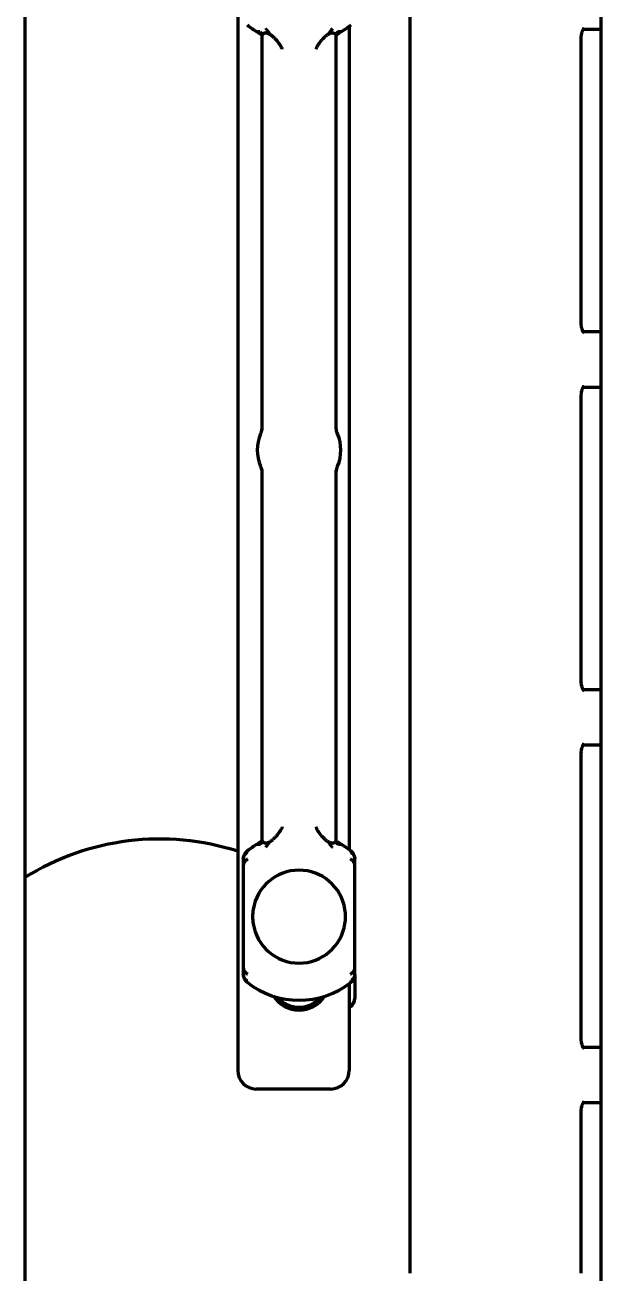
# Model space of a CAD drawing. Header units: inches. Extents: x -3077 to 7201, y 316 to 5463.
# Drawn here: x 5379.3 to 5410.3, y 2169.3 to 2236.4 of the extents above; entities that cross this region are included whole.
import ezdxf

# ---------------------------------------------------------------- set-up
doc = ezdxf.new("R2010")
doc.units = ezdxf.units.IN

msp = doc.modelspace()

# ---------------------------------------------------------------- linework, layer by layer
at = {"linetype": 'Continuous', "lineweight": 70}
for p, q in [((5379.279, 3749.156), (5379.279, 2083.956)), ((5410.279, 2109.756), (5410.279, 3747.756)), ((5390.729, 2350.506), (5390.729, 2180.156)), ((5399.983, 2268.156), (5399.983, 2169.257)), ((5396.729, 2236.33), (5396.729, 2192.032)), ((5410.28, 2236.156), (5409.313, 2236.156)), ((5392.029, 2235.851), (5392.029, 2214.606)), ((5396.029, 2235.853), (5395.984, 2235.904)), ((5396.029, 2214.781), (5396.029, 2235.851)), ((5409.21, 2220.406), (5409.21, 2235.656)), ((5409.351, 2219.906), (5410.28, 2219.906)), ((5410.28, 2216.906), (5409.313, 2216.906)), ((5409.21, 2201.156), (5409.21, 2216.406)), ((5396.103, 2214.404), (5396.104, 2214.402)), ((5391.956, 2212.657), (5391.954, 2212.66)), ((5392.029, 2212.28), (5392.029, 2192.51)), ((5396.029, 2192.51), (5396.029, 2212.455)), ((5409.351, 2200.656), (5410.28, 2200.656)), ((5409.21, 2181.906), (5409.21, 2197.156)), ((5410.28, 2197.656), (5409.313, 2197.656)), ((5391.232, 2191.956), (5391.275, 2191.902)), ((5396.783, 2191.902), (5396.826, 2191.956)), ((5391.029, 2191.181), (5391.029, 2185.68)), ((5397.029, 2185.68), (5397.029, 2191.181)), ((5397.029, 2185.315), (5397.029, 2184.023)), ((5391.275, 2184.96), (5391.232, 2184.906)), ((5396.729, 2184.831), (5396.729, 2180.156)), ((5396.826, 2184.906), (5396.783, 2184.96)), ((5396.829, 2183.608), (5396.729, 2183.531)), ((5409.351, 2181.406), (5410.28, 2181.406)), ((5395.729, 2179.156), (5391.729, 2179.156)), ((5410.28, 2178.406), (5409.313, 2178.406)), ((5409.21, 2169.256), (5409.21, 2177.906))]:
    msp.add_line(p, q, dxfattribs=at)
for centre, radius, start, end in [((5394.029, 2239.931), 4.5, 231.57762, 240.00161), ((5394.029, 2239.931), 4.5, 299.99838, 308.43273), ((5394.029, 2213.531), 2.25, 157.23257, 202.76743), ((5394.029, 2213.531), 2.25, 337.23257, 22.76743), ((5386.528, 2178.911), 13.695, 72.13713, 121.95931), ((5394.029, 2188.431), 4.5, 119.99839, 128.43252), ((5394.029, 2188.431), 4.5, 51.57673, 60.00161), ((5394.029, 2188.431), 2.5, 8.88512, 171.11488), ((5394.029, 2188.431), 2.5, 171.11488, 188.88512), ((5394.029, 2188.431), 2.5, 351.11488, 8.88512), ((5394.029, 2188.431), 2.5, 188.88512, 351.11488), ((5394.029, 2188.431), 4.5, 231.57763, 308.4734), ((5394.029, 2185.056), 1.65, 213.43781, 326.56219), ((5394.029, 2185.056), 1.5, 220.75313, 319.2525), ((5396.499, 2184.023), 0.53, 308.4745, 0), ((5391.729, 2180.156), 1, 180, 270), ((5395.729, 2180.156), 1, 270, 0)]:
    msp.add_arc(centre, radius, start, end, dxfattribs=at)
for centre, major_axis, ratio, start_param, end_param in [((5397.017, 2234.749), (1.342, 0.629), 0.999709, 1.654919, 1.870023), ((5391.041, 2193.613), (1.342, 0.629), 0.999709, 4.796515, 5.011619), ((5391.542, 2191.563), (-0.312, 0.391), 0.210527, 6.282797, 6.783546), ((5396.516, 2185.299), (0.312, -0.391), 0.212305, 0.000913, 0.500435)]:
    msp.add_ellipse(centre, major_axis=major_axis, ratio=ratio, start_param=start_param, end_param=end_param, dxfattribs=at)
for points, weights in [([(5392.234, 2236.195), (5392.314, 2236.111), (5392.386, 2236.013), (5392.451, 2235.902)], [1.0519813924, 1.03075909864, 1.01603507857, 1.00780933218]), ([(5391.779, 2236.034), (5391.869, 2235.982), (5391.952, 2235.921), (5392.029, 2235.853)], [1.00266270954, 0.999112430153, 0.999112430153, 1.00266270954]), ([(5396.143, 2236.037), (5396.088, 2235.996), (5396.035, 2235.952), (5395.984, 2235.904)], [1.00266264298, 1.00023799031, 0.999469288309, 1.00035653698]), ([(5391.915, 2192.325), (5391.97, 2192.366), (5392.023, 2192.41), (5392.074, 2192.458)], [1.00266264298, 1.00023799031, 0.999469288309, 1.00035653698]), ([(5395.824, 2192.167), (5395.744, 2192.251), (5395.672, 2192.349), (5395.608, 2192.46)], [1.05198127797, 1.03075900917, 1.01603501308, 1.00780928969]), ([(5396.279, 2192.328), (5396.189, 2192.38), (5396.106, 2192.44), (5396.029, 2192.509)], [1.00266270954, 0.999112430153, 0.999112430153, 1.00266270954])]:
    msp.add_rational_spline(points, weights, degree=3, dxfattribs=at)
for points in [[(5395.824, 2236.195), (5395.744, 2236.11), (5395.671, 2236.011), (5395.608, 2235.902)], [(5391.915, 2236.037), (5391.97, 2235.996), (5392.023, 2235.952), (5392.074, 2235.904)], [(5392.074, 2235.904), (5392.068, 2235.897), (5392.057, 2235.885), (5392.046, 2235.871), (5392.038, 2235.862), (5392.033, 2235.856), (5392.03, 2235.853), (5392.029, 2235.852), (5392.029, 2235.853)], [(5392.629, 2235.775), (5392.616, 2235.788), (5392.588, 2235.812), (5392.544, 2235.845), (5392.498, 2235.875), (5392.466, 2235.893), (5392.451, 2235.902)], [(5393.129, 2235.1), (5393.119, 2235.124), (5393.096, 2235.175), (5393.054, 2235.256), (5393.001, 2235.345), (5392.934, 2235.441), (5392.851, 2235.546), (5392.752, 2235.656), (5392.672, 2235.735), (5392.629, 2235.775)], [(5395.429, 2235.775), (5395.386, 2235.735), (5395.306, 2235.656), (5395.207, 2235.546), (5395.124, 2235.441), (5395.057, 2235.345), (5395.004, 2235.256), (5394.962, 2235.175), (5394.939, 2235.124), (5394.929, 2235.1)], [(5395.608, 2235.902), (5395.592, 2235.893), (5395.56, 2235.875), (5395.514, 2235.845), (5395.47, 2235.812), (5395.442, 2235.788), (5395.429, 2235.775)], [(5396.279, 2236.033), (5396.19, 2235.982), (5396.106, 2235.921), (5396.029, 2235.852)], [(5393.129, 2193.262), (5393.119, 2193.237), (5393.095, 2193.186), (5393.054, 2193.106), (5393.001, 2193.017), (5392.934, 2192.921), (5392.852, 2192.817), (5392.753, 2192.706), (5392.673, 2192.627), (5392.629, 2192.586)], [(5395.429, 2192.586), (5395.385, 2192.627), (5395.305, 2192.706), (5395.206, 2192.817), (5395.124, 2192.921), (5395.057, 2193.017), (5395.004, 2193.107), (5394.963, 2193.186), (5394.939, 2193.237), (5394.929, 2193.262)], [(5391.779, 2192.328), (5391.868, 2192.38), (5391.952, 2192.44), (5392.029, 2192.509)], [(5392.029, 2192.509), (5392.029, 2192.509), (5392.03, 2192.509), (5392.033, 2192.506), (5392.038, 2192.5), (5392.046, 2192.491), (5392.057, 2192.477), (5392.068, 2192.465), (5392.074, 2192.458)], [(5392.234, 2192.167), (5392.314, 2192.251), (5392.387, 2192.35), (5392.45, 2192.46)], [(5392.451, 2192.46), (5392.466, 2192.469), (5392.498, 2192.487), (5392.544, 2192.517), (5392.588, 2192.55), (5392.616, 2192.574), (5392.629, 2192.586)], [(5395.429, 2192.586), (5395.442, 2192.574), (5395.47, 2192.55), (5395.514, 2192.517), (5395.56, 2192.487), (5395.592, 2192.469), (5395.608, 2192.46)], [(5396.143, 2192.325), (5396.088, 2192.365), (5396.035, 2192.41), (5395.984, 2192.458)], [(5391.029, 2191.539), (5391.029, 2191.422), (5391.029, 2191.303), (5391.029, 2191.181)], [(5397.029, 2191.181), (5397.029, 2191.303), (5397.029, 2191.422), (5397.029, 2191.539)], [(5391.029, 2185.68), (5391.029, 2185.559), (5391.029, 2185.44), (5391.029, 2185.323)], [(5397.029, 2185.323), (5397.029, 2185.44), (5397.029, 2185.559), (5397.029, 2185.68)]]:
    msp.add_open_spline(points, degree=3, dxfattribs=at)
for points, knots in [([(5409.21, 2235.656), (5409.211, 2235.732), (5409.221, 2235.874), (5409.267, 2236.058), (5409.322, 2236.181), (5409.352, 2236.222), (5409.357, 2236.226), (5409.357, 2236.226)], [0, 0, 0, 0, 0.239269, 0.485113, 0.691034, 0.916821, 1, 1, 1, 1]), ([(5391.915, 2236.037), (5391.903, 2236.036), (5391.881, 2236.035), (5391.855, 2236.035), (5391.833, 2236.034), (5391.816, 2236.034), (5391.803, 2236.033), (5391.793, 2236.033), (5391.786, 2236.033), (5391.781, 2236.033), (5391.779, 2236.034), (5391.779, 2236.034)], [0, 0, 0, 0, 0.111111, 0.222222, 0.333333, 0.444444, 0.555555, 0.666666, 0.777777, 0.888888, 1, 1, 1, 1]), ([(5391.779, 2236.034), (5391.78, 2236.033), (5391.78, 2236.033), (5391.781, 2236.033), (5391.781, 2236.032)], [0, 0, 0, 0, 0.799483, 1, 1, 1, 1]), ([(5392.45, 2235.901), (5392.412, 2235.923), (5392.373, 2235.94), (5392.324, 2235.953), (5392.314, 2235.956), (5392.295, 2235.96), (5392.286, 2235.961), (5392.259, 2235.965), (5392.241, 2235.966), (5392.216, 2235.966), (5392.207, 2235.965), (5392.191, 2235.964), (5392.184, 2235.962), (5392.162, 2235.958), (5392.148, 2235.954), (5392.129, 2235.946), (5392.123, 2235.943), (5392.111, 2235.936), (5392.095, 2235.926), (5392.082, 2235.913), (5392.074, 2235.904)], [0, 0, 0, 0, 0.25, 0.25, 0.3125, 0.3125, 0.375, 0.375, 0.5, 0.5, 0.5625, 0.5625, 0.625, 0.625, 0.75, 0.75, 0.8125, 0.8125, 0.875, 1, 1, 1, 1]), ([(5395.984, 2235.904), (5395.969, 2235.922), (5395.948, 2235.937), (5395.917, 2235.951), (5395.91, 2235.953), (5395.896, 2235.958), (5395.889, 2235.959), (5395.867, 2235.964), (5395.851, 2235.966), (5395.826, 2235.966), (5395.817, 2235.966), (5395.8, 2235.965), (5395.791, 2235.964), (5395.763, 2235.96), (5395.744, 2235.956), (5395.715, 2235.948), (5395.706, 2235.945), (5395.686, 2235.938), (5395.676, 2235.934), (5395.647, 2235.922), (5395.627, 2235.912), (5395.608, 2235.901)], [0, 0, 0, 0, 0.25, 0.25, 0.3125, 0.3125, 0.375, 0.375, 0.5, 0.5, 0.5625, 0.5625, 0.625, 0.625, 0.75, 0.75, 0.8125, 0.8125, 0.875, 0.875, 1, 1, 1, 1]), ([(5396.279, 2236.034), (5396.279, 2236.034), (5396.279, 2236.034), (5396.279, 2236.034), (5396.278, 2236.033), (5396.277, 2236.033), (5396.272, 2236.033), (5396.264, 2236.033), (5396.252, 2236.033), (5396.236, 2236.034), (5396.214, 2236.034), (5396.184, 2236.035), (5396.158, 2236.036), (5396.143, 2236.037), (5396.143, 2236.037), (5396.143, 2236.037)], [0, 0, 0, 0, 0.000001, 0.000001, 0.000001, 0.125, 0.25, 0.375, 0.5, 0.625, 0.749999, 0.874999, 0.999999, 0.999999, 1, 1, 1, 1]), ([(5409.356, 2219.836), (5409.356, 2219.836), (5409.355, 2219.837), (5409.329, 2219.869), (5409.278, 2219.974), (5409.232, 2220.134), (5409.212, 2220.289), (5409.21, 2220.382), (5409.21, 2220.406)], [0, 0, 0, 0, 0.064595, 0.272965, 0.480399, 0.692617, 0.92171, 1, 1, 1, 1]), ([(5409.21, 2216.406), (5409.211, 2216.482), (5409.221, 2216.624), (5409.267, 2216.808), (5409.322, 2216.931), (5409.352, 2216.972), (5409.357, 2216.976), (5409.357, 2216.976)], [0, 0, 0, 0, 0.239269, 0.485113, 0.691034, 0.916821, 1, 1, 1, 1]), ([(5392.025, 2214.781), (5392.027, 2214.75), (5392.027, 2214.674), (5392.008, 2214.567), (5391.983, 2214.477), (5391.965, 2214.428), (5391.956, 2214.405), (5391.954, 2214.4), (5391.953, 2214.398), (5391.952, 2214.397), (5391.952, 2214.396), (5391.952, 2214.395), (5391.952, 2214.396), (5391.954, 2214.4), (5391.955, 2214.402)], [0, 0, 0, 0, 0.192641, 0.46939, 0.660242, 0.766372, 0.796104, 0.80381, 0.809134, 0.815266, 0.825483, 0.848577, 0.923342, 1, 1, 1, 1]), ([(5396.103, 2214.404), (5396.102, 2214.405), (5396.09, 2214.435), (5396.046, 2214.56), (5396.03, 2214.684), (5396.031, 2214.782)], [0, 0, 0, 0, 0.009299, 0.261296, 1, 1, 1, 1]), ([(5391.955, 2212.657), (5391.956, 2212.656), (5391.967, 2212.629), (5392.005, 2212.518), (5392.035, 2212.392), (5392.026, 2212.295), (5392.025, 2212.281)], [0, 0, 0, 0, 0.009262, 0.246774, 0.884162, 1, 1, 1, 1]), ([(5396.033, 2212.28), (5396.031, 2212.312), (5396.031, 2212.389), (5396.05, 2212.495), (5396.075, 2212.585), (5396.093, 2212.634), (5396.102, 2212.656), (5396.105, 2212.662), (5396.105, 2212.664), (5396.106, 2212.665), (5396.106, 2212.666), (5396.106, 2212.666), (5396.106, 2212.665), (5396.104, 2212.662), (5396.103, 2212.659)], [0, 0, 0, 0, 0.194649, 0.470857, 0.661147, 0.766771, 0.796187, 0.803844, 0.809152, 0.815288, 0.825535, 0.848758, 0.924174, 1, 1, 1, 1]), ([(5409.356, 2200.586), (5409.356, 2200.586), (5409.355, 2200.587), (5409.329, 2200.619), (5409.278, 2200.724), (5409.232, 2200.884), (5409.212, 2201.039), (5409.21, 2201.132), (5409.21, 2201.156)], [0, 0, 0, 0, 0.064595, 0.272965, 0.480399, 0.692617, 0.92171, 1, 1, 1, 1]), ([(5409.21, 2197.156), (5409.211, 2197.232), (5409.221, 2197.374), (5409.267, 2197.558), (5409.322, 2197.681), (5409.352, 2197.722), (5409.357, 2197.726), (5409.357, 2197.726)], [0, 0, 0, 0, 0.239269, 0.485113, 0.691034, 0.916821, 1, 1, 1, 1]), ([(5392.074, 2192.458), (5392.089, 2192.439), (5392.11, 2192.424), (5392.141, 2192.411), (5392.148, 2192.408), (5392.162, 2192.404), (5392.169, 2192.402), (5392.191, 2192.398), (5392.207, 2192.396), (5392.232, 2192.396), (5392.241, 2192.396), (5392.258, 2192.397), (5392.267, 2192.398), (5392.295, 2192.401), (5392.314, 2192.405), (5392.343, 2192.414), (5392.352, 2192.417), (5392.372, 2192.423), (5392.382, 2192.427), (5392.411, 2192.44), (5392.431, 2192.449), (5392.45, 2192.46)], [0, 0, 0, 0, 0.25, 0.25, 0.3125, 0.3125, 0.375, 0.375, 0.5, 0.5, 0.5625, 0.5625, 0.625, 0.625, 0.75, 0.75, 0.8125, 0.8125, 0.875, 0.875, 1, 1, 1, 1]), ([(5395.608, 2192.46), (5395.646, 2192.438), (5395.685, 2192.422), (5395.734, 2192.408), (5395.744, 2192.406), (5395.763, 2192.402), (5395.772, 2192.4), (5395.799, 2192.397), (5395.817, 2192.395), (5395.842, 2192.396), (5395.851, 2192.396), (5395.867, 2192.398), (5395.874, 2192.399), (5395.896, 2192.404), (5395.91, 2192.408), (5395.929, 2192.416), (5395.935, 2192.419), (5395.947, 2192.425), (5395.963, 2192.436), (5395.977, 2192.448), (5395.984, 2192.458)], [0, 0, 0, 0, 0.25, 0.25, 0.3125, 0.3125, 0.375, 0.375, 0.5, 0.5, 0.5625, 0.5625, 0.625, 0.625, 0.75, 0.75, 0.8125, 0.8125, 0.875, 1, 1, 1, 1]), ([(5395.984, 2192.458), (5395.99, 2192.465), (5396.001, 2192.477), (5396.012, 2192.491), (5396.02, 2192.5), (5396.025, 2192.506), (5396.028, 2192.509), (5396.029, 2192.509), (5396.029, 2192.509)], [0, 0, 0, 0, 0.166664, 0.333327, 0.499991, 0.666654, 0.833318, 1, 1, 1, 1]), ([(5391.231, 2191.955), (5391.228, 2191.952), (5391.221, 2191.947), (5391.212, 2191.939), (5391.203, 2191.931), (5391.194, 2191.923), (5391.185, 2191.914), (5391.176, 2191.905), (5391.167, 2191.895), (5391.158, 2191.885), (5391.15, 2191.875), (5391.141, 2191.865), (5391.133, 2191.854), (5391.125, 2191.843), (5391.117, 2191.831), (5391.109, 2191.819), (5391.102, 2191.807), (5391.095, 2191.794), (5391.088, 2191.782), (5391.083, 2191.77), (5391.078, 2191.761), (5391.074, 2191.753), (5391.07, 2191.743), (5391.066, 2191.733), (5391.062, 2191.721), (5391.057, 2191.708), (5391.053, 2191.694), (5391.048, 2191.679), (5391.044, 2191.663), (5391.04, 2191.645), (5391.036, 2191.626), (5391.033, 2191.606), (5391.031, 2191.585), (5391.029, 2191.562), (5391.029, 2191.547), (5391.029, 2191.539)], [0, 0, 0, 0, 0.025171, 0.050666, 0.076486, 0.102633, 0.129109, 0.155914, 0.18305, 0.210518, 0.238318, 0.266453, 0.294923, 0.323728, 0.352869, 0.382347, 0.412161, 0.442313, 0.472802, 0.503628, 0.520183, 0.539089, 0.56035, 0.583969, 0.609949, 0.638294, 0.669006, 0.702086, 0.737538, 0.775362, 0.815557, 0.858122, 0.903055, 0.950349, 1, 1, 1, 1]), ([(5391.029, 2191.539), (5391.029, 2191.542), (5391.029, 2191.548), (5391.03, 2191.558), (5391.03, 2191.567), (5391.031, 2191.576), (5391.032, 2191.585), (5391.034, 2191.594), (5391.035, 2191.602), (5391.037, 2191.611), (5391.038, 2191.619), (5391.04, 2191.627), (5391.042, 2191.634), (5391.045, 2191.642), (5391.047, 2191.649), (5391.049, 2191.656), (5391.052, 2191.663), (5391.054, 2191.669), (5391.057, 2191.676), (5391.059, 2191.682), (5391.062, 2191.688), (5391.065, 2191.694), (5391.068, 2191.699), (5391.07, 2191.705), (5391.073, 2191.71), (5391.076, 2191.715), (5391.079, 2191.72), (5391.084, 2191.729), (5391.093, 2191.743), (5391.105, 2191.761), (5391.119, 2191.778), (5391.133, 2191.794), (5391.148, 2191.81), (5391.163, 2191.825), (5391.179, 2191.838), (5391.195, 2191.852), (5391.212, 2191.864), (5391.223, 2191.871), (5391.229, 2191.875)], [0, 0, 0, 0, 0.024973, 0.049479, 0.073516, 0.097084, 0.120183, 0.142811, 0.16497, 0.186657, 0.207874, 0.228619, 0.248894, 0.268697, 0.28803, 0.306892, 0.325284, 0.343205, 0.360656, 0.377639, 0.394152, 0.410196, 0.425772, 0.440881, 0.455523, 0.469698, 0.483407, 0.496651, 0.550923, 0.604307, 0.656806, 0.708423, 0.759165, 0.809037, 0.858048, 0.906205, 0.953519, 1, 1, 1, 1]), ([(5391.779, 2192.328), (5391.779, 2192.328), (5391.779, 2192.328), (5391.779, 2192.328), (5391.78, 2192.328), (5391.781, 2192.328), (5391.786, 2192.328), (5391.794, 2192.328), (5391.806, 2192.328), (5391.822, 2192.328), (5391.844, 2192.327), (5391.874, 2192.326), (5391.9, 2192.325), (5391.915, 2192.325)], [0, 0, 0, 0, 0.000002, 0.000002, 0.000002, 0.125002, 0.250001, 0.375001, 0.500001, 0.625001, 0.75, 0.875, 1, 1, 1, 1]), ([(5396.143, 2192.325), (5396.155, 2192.325), (5396.177, 2192.326), (5396.203, 2192.327), (5396.225, 2192.328), (5396.242, 2192.328), (5396.255, 2192.328), (5396.265, 2192.328), (5396.272, 2192.328), (5396.277, 2192.328), (5396.279, 2192.328), (5396.279, 2192.328)], [0, 0, 0, 0, 0.111111, 0.222222, 0.333333, 0.444444, 0.555555, 0.666666, 0.777777, 0.888888, 1, 1, 1, 1]), ([(5396.279, 2192.328), (5396.278, 2192.328), (5396.278, 2192.329), (5396.277, 2192.329), (5396.277, 2192.329)], [0, 0, 0, 0, 0.799482, 1, 1, 1, 1]), ([(5397.029, 2191.539), (5397.029, 2191.542), (5397.029, 2191.55), (5397.028, 2191.56), (5397.028, 2191.571), (5397.027, 2191.581), (5397.026, 2191.591), (5397.025, 2191.601), (5397.024, 2191.61), (5397.023, 2191.619), (5397.021, 2191.628), (5397.02, 2191.637), (5397.018, 2191.645), (5397.016, 2191.654), (5397.014, 2191.662), (5397.013, 2191.669), (5397.011, 2191.677), (5397.009, 2191.684), (5397.007, 2191.691), (5397.005, 2191.697), (5397.002, 2191.704), (5397, 2191.71), (5396.998, 2191.716), (5396.996, 2191.721), (5396.994, 2191.727), (5396.992, 2191.732), (5396.99, 2191.737), (5396.988, 2191.742), (5396.987, 2191.746), (5396.985, 2191.75), (5396.983, 2191.754), (5396.981, 2191.758), (5396.98, 2191.762), (5396.978, 2191.765), (5396.973, 2191.775), (5396.965, 2191.792), (5396.952, 2191.814), (5396.938, 2191.836), (5396.924, 2191.856), (5396.909, 2191.875), (5396.893, 2191.893), (5396.877, 2191.91), (5396.861, 2191.926), (5396.844, 2191.941), (5396.833, 2191.95), (5396.827, 2191.955)], [0, 0, 0, 0, 0.022871, 0.045255, 0.067151, 0.088558, 0.109477, 0.129906, 0.149846, 0.169295, 0.188253, 0.206721, 0.224697, 0.242183, 0.259177, 0.27568, 0.291693, 0.307214, 0.322245, 0.336784, 0.350834, 0.364392, 0.377461, 0.39004, 0.40213, 0.41373, 0.424842, 0.435464, 0.445599, 0.455245, 0.464404, 0.473075, 0.481259, 0.488956, 0.496167, 0.551431, 0.605603, 0.658683, 0.710673, 0.761578, 0.8114, 0.860146, 0.907823, 0.954438, 1, 1, 1, 1]), ([(5396.829, 2191.875), (5396.832, 2191.873), (5396.838, 2191.869), (5396.847, 2191.863), (5396.856, 2191.857), (5396.865, 2191.85), (5396.873, 2191.843), (5396.882, 2191.836), (5396.89, 2191.829), (5396.898, 2191.821), (5396.906, 2191.814), (5396.914, 2191.806), (5396.922, 2191.798), (5396.93, 2191.789), (5396.937, 2191.781), (5396.944, 2191.772), (5396.951, 2191.763), (5396.958, 2191.753), (5396.965, 2191.744), (5396.971, 2191.734), (5396.977, 2191.724), (5396.982, 2191.715), (5396.988, 2191.704), (5396.993, 2191.693), (5396.999, 2191.682), (5397.004, 2191.669), (5397.009, 2191.656), (5397.014, 2191.641), (5397.018, 2191.626), (5397.022, 2191.61), (5397.025, 2191.594), (5397.027, 2191.576), (5397.029, 2191.558), (5397.029, 2191.545), (5397.029, 2191.539)], [0, 0, 0, 0, 0.024355, 0.04894, 0.073756, 0.098805, 0.124087, 0.149606, 0.175361, 0.201355, 0.227588, 0.254061, 0.280776, 0.307734, 0.334935, 0.36238, 0.39007, 0.418005, 0.446186, 0.474613, 0.503287, 0.530252, 0.559079, 0.589773, 0.622339, 0.65678, 0.693098, 0.731298, 0.77138, 0.813344, 0.857191, 0.902919, 0.950523, 1, 1, 1, 1]), ([(5391.253, 2191.514), (5391.25, 2191.512), (5391.244, 2191.508), (5391.234, 2191.503), (5391.225, 2191.497), (5391.216, 2191.491), (5391.207, 2191.485), (5391.198, 2191.479), (5391.189, 2191.472), (5391.18, 2191.466), (5391.171, 2191.459), (5391.163, 2191.452), (5391.155, 2191.444), (5391.146, 2191.437), (5391.138, 2191.429), (5391.13, 2191.421), (5391.123, 2191.412), (5391.115, 2191.404), (5391.108, 2191.395), (5391.101, 2191.386), (5391.094, 2191.377), (5391.088, 2191.368), (5391.082, 2191.359), (5391.076, 2191.349), (5391.07, 2191.339), (5391.065, 2191.328), (5391.059, 2191.316), (5391.054, 2191.304), (5391.049, 2191.291), (5391.044, 2191.278), (5391.04, 2191.263), (5391.036, 2191.248), (5391.033, 2191.232), (5391.031, 2191.216), (5391.029, 2191.199), (5391.029, 2191.187), (5391.029, 2191.181)], [0, 0, 0, 0, 0.023051, 0.046302, 0.069757, 0.093418, 0.117289, 0.141371, 0.165669, 0.190184, 0.214918, 0.239874, 0.265054, 0.29046, 0.316093, 0.341956, 0.368049, 0.394373, 0.420931, 0.447722, 0.474747, 0.502007, 0.52759, 0.55469, 0.583315, 0.61347, 0.645164, 0.678399, 0.71318, 0.749511, 0.787392, 0.826825, 0.867806, 0.910333, 0.954401, 1, 1, 1, 1]), ([(5397.029, 2191.181), (5397.029, 2191.184), (5397.029, 2191.19), (5397.029, 2191.198), (5397.028, 2191.207), (5397.027, 2191.215), (5397.026, 2191.223), (5397.025, 2191.231), (5397.024, 2191.238), (5397.022, 2191.246), (5397.021, 2191.253), (5397.019, 2191.261), (5397.017, 2191.268), (5397.015, 2191.275), (5397.013, 2191.281), (5397.01, 2191.288), (5397.008, 2191.294), (5397.006, 2191.3), (5397.003, 2191.307), (5397.001, 2191.313), (5396.998, 2191.318), (5396.995, 2191.324), (5396.993, 2191.329), (5396.99, 2191.335), (5396.987, 2191.34), (5396.984, 2191.345), (5396.982, 2191.35), (5396.979, 2191.354), (5396.976, 2191.359), (5396.973, 2191.363), (5396.967, 2191.372), (5396.959, 2191.384), (5396.946, 2191.4), (5396.932, 2191.416), (5396.918, 2191.431), (5396.903, 2191.445), (5396.888, 2191.458), (5396.872, 2191.47), (5396.856, 2191.482), (5396.839, 2191.493), (5396.822, 2191.504), (5396.81, 2191.51), (5396.805, 2191.514)], [0, 0, 0, 0, 0.022145, 0.043936, 0.06537, 0.086448, 0.107169, 0.12753, 0.147533, 0.167177, 0.186461, 0.205385, 0.223948, 0.242152, 0.259995, 0.277478, 0.294602, 0.311365, 0.327769, 0.343815, 0.359501, 0.37483, 0.389801, 0.404416, 0.418674, 0.432577, 0.446125, 0.459319, 0.47216, 0.484648, 0.496785, 0.546297, 0.595032, 0.642993, 0.690188, 0.736624, 0.782312, 0.827263, 0.871492, 0.915013, 0.957843, 1, 1, 1, 1]), ([(5391.029, 2185.68), (5391.029, 2185.677), (5391.029, 2185.672), (5391.03, 2185.663), (5391.03, 2185.655), (5391.031, 2185.647), (5391.032, 2185.639), (5391.033, 2185.631), (5391.034, 2185.623), (5391.036, 2185.616), (5391.037, 2185.608), (5391.039, 2185.601), (5391.041, 2185.594), (5391.043, 2185.587), (5391.045, 2185.58), (5391.048, 2185.574), (5391.05, 2185.567), (5391.052, 2185.561), (5391.055, 2185.555), (5391.057, 2185.549), (5391.06, 2185.543), (5391.063, 2185.538), (5391.065, 2185.532), (5391.068, 2185.527), (5391.071, 2185.522), (5391.074, 2185.517), (5391.077, 2185.512), (5391.079, 2185.507), (5391.082, 2185.503), (5391.085, 2185.498), (5391.091, 2185.49), (5391.1, 2185.477), (5391.112, 2185.461), (5391.126, 2185.446), (5391.14, 2185.431), (5391.155, 2185.417), (5391.17, 2185.404), (5391.186, 2185.391), (5391.202, 2185.379), (5391.219, 2185.368), (5391.236, 2185.358), (5391.248, 2185.351), (5391.253, 2185.348)], [0, 0, 0, 0, 0.022174, 0.043992, 0.065454, 0.086559, 0.107306, 0.127693, 0.147722, 0.16739, 0.186699, 0.205647, 0.224234, 0.24246, 0.260326, 0.277831, 0.294975, 0.31176, 0.328185, 0.34425, 0.359956, 0.375304, 0.390294, 0.404926, 0.419202, 0.433122, 0.446686, 0.459896, 0.472753, 0.485256, 0.497408, 0.546852, 0.595521, 0.643419, 0.690553, 0.736931, 0.782562, 0.827459, 0.871636, 0.915107, 0.957889, 1, 1, 1, 1]), ([(5391.029, 2185.323), (5391.029, 2185.319), (5391.029, 2185.312), (5391.03, 2185.301), (5391.03, 2185.291), (5391.031, 2185.281), (5391.032, 2185.271), (5391.033, 2185.261), (5391.034, 2185.251), (5391.035, 2185.242), (5391.037, 2185.233), (5391.038, 2185.225), (5391.04, 2185.216), (5391.042, 2185.208), (5391.044, 2185.2), (5391.046, 2185.192), (5391.047, 2185.185), (5391.049, 2185.178), (5391.051, 2185.171), (5391.054, 2185.164), (5391.056, 2185.158), (5391.058, 2185.152), (5391.06, 2185.146), (5391.062, 2185.14), (5391.064, 2185.135), (5391.066, 2185.13), (5391.068, 2185.125), (5391.07, 2185.12), (5391.072, 2185.115), (5391.073, 2185.111), (5391.075, 2185.107), (5391.077, 2185.103), (5391.078, 2185.1), (5391.08, 2185.096), (5391.085, 2185.086), (5391.093, 2185.07), (5391.106, 2185.047), (5391.12, 2185.026), (5391.134, 2185.006), (5391.149, 2184.986), (5391.165, 2184.968), (5391.181, 2184.951), (5391.197, 2184.935), (5391.214, 2184.92), (5391.225, 2184.911), (5391.231, 2184.907)], [0, 0, 0, 0, 0.022864, 0.045241, 0.067131, 0.088533, 0.109447, 0.129871, 0.149806, 0.169251, 0.188206, 0.20667, 0.224644, 0.242128, 0.25912, 0.275622, 0.291634, 0.307154, 0.322185, 0.336725, 0.350775, 0.364335, 0.377406, 0.389987, 0.402079, 0.413682, 0.424797, 0.435423, 0.445562, 0.455213, 0.464376, 0.473053, 0.481243, 0.488947, 0.496164, 0.551428, 0.605599, 0.65868, 0.71067, 0.761575, 0.811398, 0.860144, 0.907821, 0.954437, 1, 1, 1, 1]), ([(5391.229, 2184.986), (5391.226, 2184.988), (5391.22, 2184.992), (5391.211, 2184.999), (5391.202, 2185.005), (5391.194, 2185.012), (5391.185, 2185.018), (5391.176, 2185.025), (5391.168, 2185.033), (5391.16, 2185.04), (5391.152, 2185.048), (5391.144, 2185.056), (5391.136, 2185.064), (5391.128, 2185.072), (5391.121, 2185.081), (5391.114, 2185.09), (5391.107, 2185.099), (5391.1, 2185.108), (5391.094, 2185.118), (5391.087, 2185.127), (5391.081, 2185.137), (5391.076, 2185.147), (5391.07, 2185.157), (5391.065, 2185.168), (5391.059, 2185.18), (5391.054, 2185.192), (5391.049, 2185.206), (5391.044, 2185.22), (5391.04, 2185.235), (5391.037, 2185.251), (5391.033, 2185.268), (5391.031, 2185.286), (5391.029, 2185.304), (5391.029, 2185.316), (5391.029, 2185.323)], [0, 0, 0, 0, 0.024357, 0.048944, 0.073762, 0.098813, 0.124098, 0.149618, 0.175376, 0.201372, 0.227608, 0.254084, 0.280802, 0.307763, 0.334967, 0.362416, 0.390109, 0.418048, 0.446233, 0.474664, 0.503341, 0.530295, 0.559113, 0.589798, 0.622356, 0.65679, 0.693104, 0.731299, 0.771378, 0.813341, 0.857187, 0.902915, 0.950521, 1, 1, 1, 1]), ([(5396.805, 2185.348), (5396.808, 2185.35), (5396.814, 2185.353), (5396.824, 2185.359), (5396.833, 2185.364), (5396.842, 2185.37), (5396.851, 2185.376), (5396.86, 2185.383), (5396.869, 2185.389), (5396.878, 2185.396), (5396.887, 2185.403), (5396.895, 2185.41), (5396.904, 2185.418), (5396.912, 2185.425), (5396.92, 2185.433), (5396.928, 2185.441), (5396.935, 2185.449), (5396.943, 2185.458), (5396.95, 2185.467), (5396.957, 2185.476), (5396.964, 2185.485), (5396.97, 2185.494), (5396.976, 2185.503), (5396.982, 2185.513), (5396.988, 2185.523), (5396.994, 2185.534), (5396.999, 2185.545), (5397.004, 2185.558), (5397.009, 2185.571), (5397.014, 2185.584), (5397.018, 2185.599), (5397.022, 2185.614), (5397.025, 2185.629), (5397.027, 2185.646), (5397.029, 2185.663), (5397.029, 2185.674), (5397.029, 2185.68)], [0, 0, 0, 0, 0.023097, 0.046395, 0.069897, 0.093606, 0.117525, 0.141658, 0.166006, 0.190572, 0.215358, 0.240367, 0.265601, 0.291062, 0.316751, 0.34267, 0.36882, 0.395203, 0.421819, 0.44867, 0.475757, 0.503078, 0.528611, 0.555657, 0.584223, 0.614317, 0.645944, 0.679109, 0.713816, 0.750069, 0.787867, 0.827213, 0.868103, 0.910536, 0.954504, 1, 1, 1, 1]), ([(5396.829, 2184.908), (5396.832, 2184.91), (5396.838, 2184.915), (5396.847, 2184.923), (5396.856, 2184.931), (5396.865, 2184.94), (5396.874, 2184.949), (5396.883, 2184.958), (5396.892, 2184.967), (5396.901, 2184.977), (5396.909, 2184.987), (5396.917, 2184.998), (5396.925, 2185.008), (5396.933, 2185.019), (5396.941, 2185.031), (5396.949, 2185.043), (5396.956, 2185.055), (5396.963, 2185.067), (5396.97, 2185.08), (5396.975, 2185.091), (5396.98, 2185.1), (5396.983, 2185.108), (5396.987, 2185.117), (5396.991, 2185.127), (5396.995, 2185.138), (5397, 2185.15), (5397.005, 2185.164), (5397.009, 2185.179), (5397.013, 2185.196), (5397.018, 2185.214), (5397.021, 2185.233), (5397.024, 2185.254), (5397.027, 2185.275), (5397.029, 2185.299), (5397.029, 2185.315), (5397.029, 2185.323)], [0, 0, 0, 0, 0.025024, 0.050378, 0.076062, 0.102079, 0.128429, 0.155115, 0.182136, 0.209495, 0.237192, 0.265228, 0.293604, 0.32232, 0.351377, 0.380775, 0.410515, 0.440597, 0.47102, 0.501786, 0.516805, 0.534413, 0.554612, 0.577405, 0.602796, 0.630788, 0.661384, 0.694587, 0.730398, 0.768819, 0.809849, 0.853486, 0.899727, 0.948568, 1, 1, 1, 1]), ([(5397.029, 2185.323), (5397.029, 2185.32), (5397.029, 2185.313), (5397.028, 2185.304), (5397.028, 2185.295), (5397.027, 2185.286), (5397.026, 2185.277), (5397.025, 2185.268), (5397.023, 2185.26), (5397.022, 2185.252), (5397.02, 2185.244), (5397.018, 2185.236), (5397.016, 2185.228), (5397.014, 2185.221), (5397.011, 2185.213), (5397.009, 2185.206), (5397.007, 2185.2), (5397.004, 2185.193), (5397.001, 2185.186), (5396.999, 2185.18), (5396.996, 2185.174), (5396.993, 2185.168), (5396.991, 2185.163), (5396.988, 2185.157), (5396.985, 2185.152), (5396.982, 2185.147), (5396.98, 2185.142), (5396.974, 2185.133), (5396.965, 2185.119), (5396.953, 2185.101), (5396.939, 2185.084), (5396.925, 2185.067), (5396.91, 2185.052), (5396.895, 2185.037), (5396.879, 2185.023), (5396.863, 2185.01), (5396.846, 2184.998), (5396.835, 2184.99), (5396.829, 2184.986)], [0, 0, 0, 0, 0.024704, 0.048963, 0.072775, 0.09614, 0.119057, 0.141526, 0.163546, 0.185118, 0.206241, 0.226915, 0.24714, 0.266916, 0.286243, 0.305121, 0.323551, 0.341532, 0.359066, 0.376152, 0.392791, 0.408984, 0.42473, 0.440031, 0.454887, 0.469298, 0.483265, 0.496789, 0.550956, 0.604254, 0.656687, 0.708259, 0.758975, 0.808843, 0.857869, 0.906064, 0.953438, 1, 1, 1, 1]), ([(5396.829, 2183.686), (5396.832, 2183.688), (5396.838, 2183.692), (5396.847, 2183.699), (5396.856, 2183.705), (5396.865, 2183.712), (5396.873, 2183.718), (5396.882, 2183.725), (5396.89, 2183.733), (5396.898, 2183.74), (5396.906, 2183.748), (5396.914, 2183.756), (5396.922, 2183.764), (5396.93, 2183.772), (5396.937, 2183.781), (5396.944, 2183.79), (5396.951, 2183.799), (5396.958, 2183.808), (5396.965, 2183.818), (5396.971, 2183.827), (5396.977, 2183.837), (5396.982, 2183.847), (5396.988, 2183.857), (5396.993, 2183.868), (5396.999, 2183.88), (5397.004, 2183.892), (5397.009, 2183.906), (5397.014, 2183.92), (5397.018, 2183.935), (5397.022, 2183.951), (5397.025, 2183.968), (5397.027, 2183.986), (5397.029, 2184.004), (5397.029, 2184.016), (5397.029, 2184.023)], [0, 0, 0, 0, 0.024355, 0.04894, 0.073756, 0.098805, 0.124087, 0.149606, 0.175361, 0.201354, 0.227587, 0.254061, 0.280776, 0.307733, 0.334934, 0.362379, 0.390069, 0.418004, 0.446185, 0.474612, 0.503286, 0.530249, 0.559075, 0.589768, 0.622333, 0.656773, 0.693092, 0.731292, 0.771374, 0.813339, 0.857187, 0.902916, 0.950522, 1, 1, 1, 1]), ([(5409.356, 2181.336), (5409.356, 2181.336), (5409.355, 2181.337), (5409.329, 2181.369), (5409.278, 2181.474), (5409.232, 2181.634), (5409.212, 2181.789), (5409.21, 2181.882), (5409.21, 2181.906)], [0, 0, 0, 0, 0.064595, 0.272965, 0.480399, 0.692617, 0.92171, 1, 1, 1, 1]), ([(5409.21, 2177.906), (5409.211, 2177.982), (5409.221, 2178.124), (5409.267, 2178.308), (5409.322, 2178.431), (5409.352, 2178.472), (5409.357, 2178.476), (5409.357, 2178.476)], [0, 0, 0, 0, 0.239269, 0.485113, 0.691034, 0.916821, 1, 1, 1, 1])]:
    msp.add_open_spline(points, degree=3, knots=knots, dxfattribs=at)

doc.saveas('drawing.dxf')
